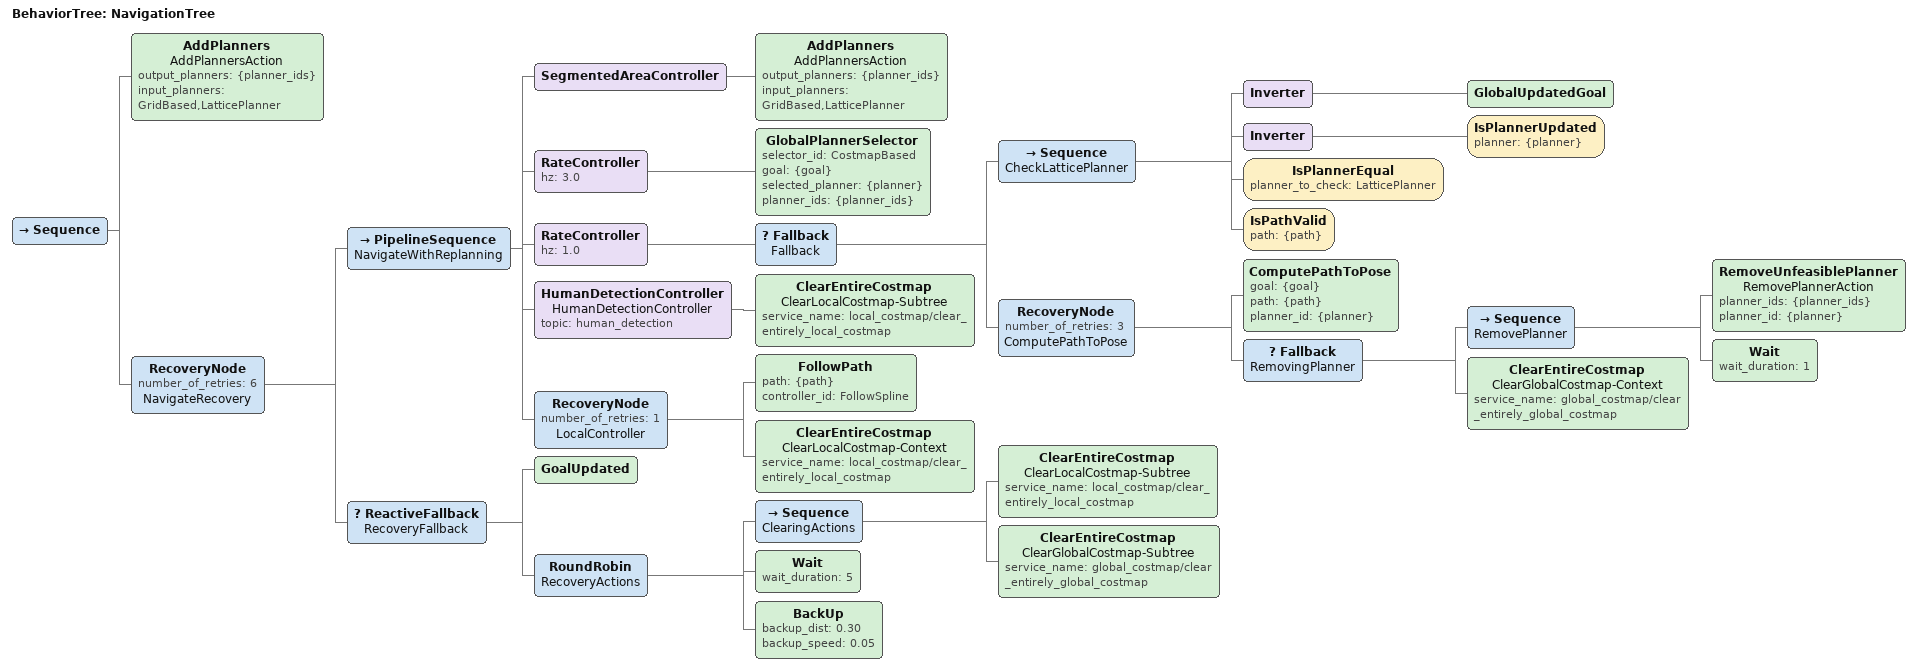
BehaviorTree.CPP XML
<root main_tree_to_execute="NavigationTree">
  <BehaviorTree ID="NavigationTree">
  <Sequence>
   <AddPlanners name="AddPlannersAction" output_planners="{planner_ids}"  input_planners="GridBased,LatticePlanner"/>
    <RecoveryNode number_of_retries="6" name="NavigateRecovery">
      <PipelineSequence name="NavigateWithReplanning">
      <SegmentedAreaController>
       <AddPlanners name="AddPlannersAction" output_planners="{planner_ids}"  input_planners="GridBased,LatticePlanner"/>
      </SegmentedAreaController>
       <RateController hz="3.0">
      <GlobalPlannerSelector selector_id="CostmapBased" goal="{goal}" selected_planner="{planner}" planner_ids="{planner_ids}"/>
      </RateController>
      <RateController hz="1.0">
      <Fallback name="Fallback">
        <Sequence name="CheckLatticePlanner">
        <Inverter>
          <GlobalUpdatedGoal/>
        </Inverter>
        <Inverter>
        <IsPlannerUpdated planner = "{planner}"/>
        </Inverter>
        <IsPlannerEqual planner_to_check="LatticePlanner" />
         <IsPathValid path="{path}"/>
         </Sequence>
          <RecoveryNode number_of_retries="3" name="ComputePathToPose">
            <ComputePathToPose goal="{goal}" path="{path}" planner_id="{planner}"/>
            <Fallback name="RemovingPlanner">
            <Sequence name="RemovePlanner">
              <RemoveUnfeasiblePlanner name="RemovePlannerAction " planner_ids="{planner_ids}" planner_id="{planner}"/>
              <Wait wait_duration="1"/>
            </Sequence>
            <ClearEntireCostmap name="ClearGlobalCostmap-Context" service_name="global_costmap/clear_entirely_global_costmap"/>
             </Fallback>
          </RecoveryNode>
       </Fallback>
       </RateController>
       <HumanDetectionController name="HumanDetectionController" topic="human_detection" >
       <ClearEntireCostmap name="ClearLocalCostmap-Subtree" service_name="local_costmap/clear_entirely_local_costmap"/>
        </HumanDetectionController>
        <RecoveryNode number_of_retries="1" name="LocalController">
          <FollowPath path="{path}" controller_id="FollowSpline"/>
          <ClearEntireCostmap name="ClearLocalCostmap-Context" service_name="local_costmap/clear_entirely_local_costmap"/>
        </RecoveryNode>
      </PipelineSequence>
      <ReactiveFallback name="RecoveryFallback">
        <GoalUpdated/>
        <RoundRobin name="RecoveryActions">
          <Sequence name="ClearingActions">
            <ClearEntireCostmap name="ClearLocalCostmap-Subtree" service_name="local_costmap/clear_entirely_local_costmap"/>
            <ClearEntireCostmap name="ClearGlobalCostmap-Subtree" service_name="global_costmap/clear_entirely_global_costmap"/>
          </Sequence>
          <Wait wait_duration="5"/>
          <BackUp backup_dist="0.30" backup_speed="0.05"/>
        </RoundRobin>
      </ReactiveFallback>
    </RecoveryNode>
  </Sequence>
  </BehaviorTree>
</root>
